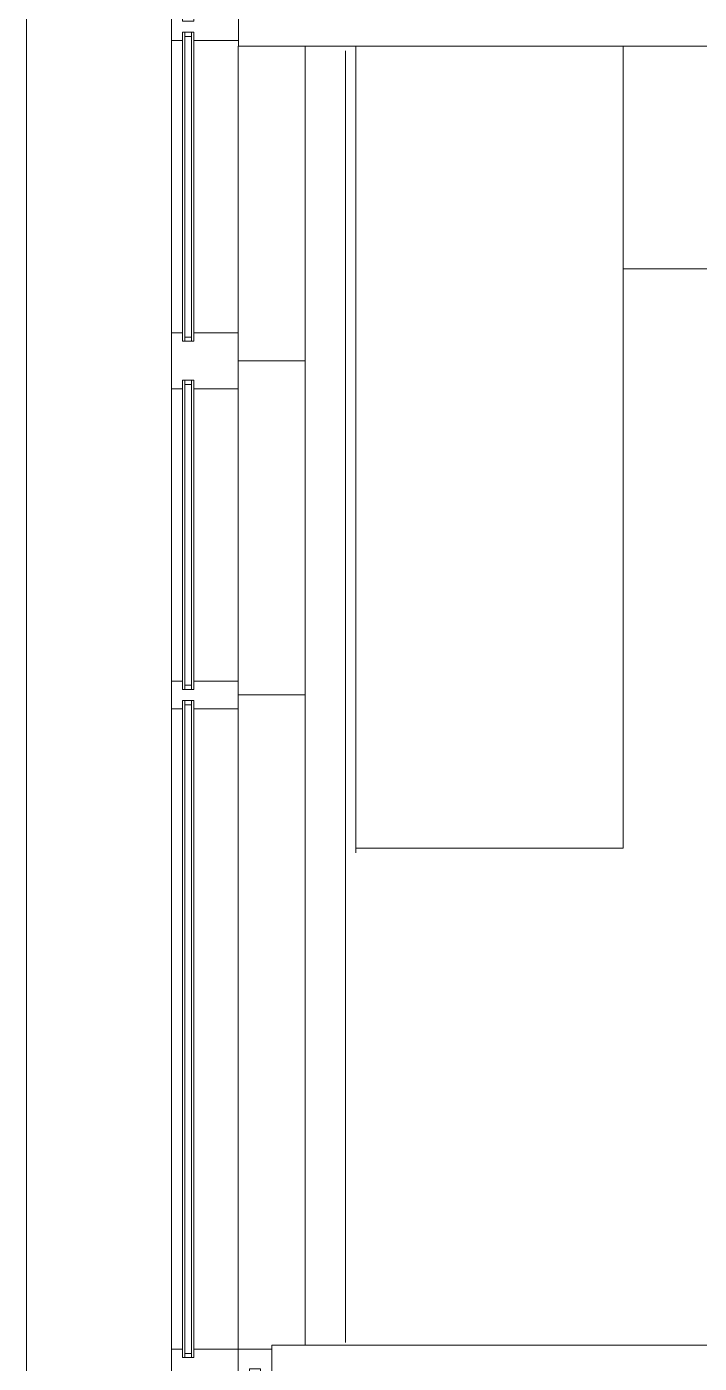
# Model space of a CAD drawing. Header units: inches. Extents: x 1 to 4637, y -664 to 702.
# Drawn here: x 1023 to 1083.4, y 437.4 to 557.4 of the extents above; entities that cross this region are included whole.
import ezdxf

# ---------------------------------------------------------------- set-up
doc = ezdxf.new("R2010")
doc.units = ezdxf.units.IN
doc.header["$MEASUREMENT"] = 0
for name, color, linetype, lineweight in [('A-WALL', 113, 'Continuous', 50), ('B-BASE', 7, 'Continuous', 9), ('I-FURN', 30, 'Continuous', 9), ('I-WALL', 2, 'Continuous', 9), ('NABCA_dwg', 8, 'Continuous', 9), ('NB-WIND-EXT', 7, 'Continuous', 9), ('NB-WIND-MULL', 7, 'Continuous', 9), ('NB-WIND-SILL', 7, 'Continuous', 9)]:
    doc.layers.add(name, color=color, linetype=linetype, lineweight=lineweight)

# ---------------------------------------------------------------- blocks, each defined once
blk = doc.blocks.new('Desk - Group 3 - No Side Chairs-V11-New Construction - Tel_Data_Elec Plan')
at = {"layer": 'I-FURN'}
for p, q in [((20, -48), (20, 0)), ((72, -48), (0, -48)), ((0, -48), (20, -48)), ((72, -72), (72, -48)), ((0, -72), (72, -72))]:
    blk.add_line(p, q, dxfattribs=at)
blk = doc.blocks.new('NABCA_dwg_MA-2900-8th-120718_dwg-2391440-New Construction - Test Fit Plan-2421454-New Construction - Tel_Data_Elec Plan')
at = {"layer": 'B-BASE', "flags": 128}
blk.add_lwpolyline([(-5935.21, -3896.6), (-5935.21, -3904.1), (-8374.21, -3904.1), (-8374.21, -2881.08), (-8378.21, -2881.08), (-8378.21, -2538.1), (-5818.21, -2538.1), (-5818.21, -2548.1)], dxfattribs=at)
at = {"layer": 'NB-WIND-EXT'}
for p, q in [((-8364.21, -2711.35), (-8364.21, -2683.6)), ((-8364.01, -2711.35), (-8364.01, -2683.6)), ((-8363.41, -2683.98), (-8364.01, -2683.98)), ((-8363.41, -2711.35), (-8363.41, -2683.6)), ((-8363.21, -2711.35), (-8363.21, -2683.6)), ((-8363.41, -2710.98), (-8364.01, -2710.98)), ((-8364.21, -2714.85), (-8364.21, -2742.6)), ((-8364.01, -2714.85), (-8364.01, -2742.6)), ((-8363.41, -2715.23), (-8364.01, -2715.23)), ((-8363.41, -2714.85), (-8363.41, -2742.6)), ((-8363.21, -2714.85), (-8363.21, -2742.6)), ((-8363.41, -2742.23), (-8364.01, -2742.23)), ((-8364.21, -2743.6), (-8364.21, -2801.85)), ((-8364.01, -2743.6), (-8364.01, -2802.6)), ((-8363.41, -2743.98), (-8364.01, -2743.98)), ((-8363.41, -2743.6), (-8363.41, -2802.6)), ((-8363.21, -2743.6), (-8363.21, -2801.85)), ((-8363.41, -2802.23), (-8364.01, -2802.23))]:
    blk.add_line(p, q, dxfattribs=at)
at = {"layer": 'NB-WIND-MULL', "flags": 128}
for points in [[(-8363.21, -2683.6), (-8364.21, -2683.6), (-8364.21, -2684.35), (-8365.21, -2684.35), (-8365.21, -2681.85), (-8364.21, -2681.85), (-8364.21, -2682.6), (-8363.21, -2682.6), (-8363.21, -2681.85), (-8359.21, -2681.85)], [(-8359.21, -2684.35), (-8363.21, -2684.35), (-8363.21, -2683.6)], [(-8359.21, -2741.85), (-8363.21, -2741.85), (-8363.21, -2742.6), (-8364.21, -2742.6), (-8364.21, -2741.85), (-8365.21, -2741.85), (-8365.21, -2744.35), (-8364.21, -2744.35), (-8364.21, -2743.6), (-8363.21, -2743.6), (-8363.21, -2744.35), (-8359.21, -2744.35)], [(-8356.21, -2801.85), (-8359.21, -2801.85), (-8359.21, -2804.35), (-8358.21, -2804.35), (-8358.21, -2803.6), (-8357.21, -2803.6), (-8357.21, -2804.35), (-8356.21, -2804.35)]]:
    blk.add_lwpolyline(points, dxfattribs=at)
for points in [[(-8363.21, -2714.85), (-8364.21, -2714.85), (-8364.21, -2715.6), (-8365.21, -2715.6), (-8365.21, -2710.6), (-8364.21, -2710.6), (-8364.21, -2711.35), (-8363.21, -2711.35), (-8363.21, -2710.6), (-8359.21, -2710.6), (-8359.21, -2715.6), (-8363.21, -2715.6)], [(-8363.21, -2743.6), (-8364.21, -2743.6), (-8364.21, -2744.35), (-8365.21, -2744.35), (-8365.21, -2741.85), (-8364.21, -2741.85), (-8364.21, -2742.6), (-8363.21, -2742.6), (-8363.21, -2741.85), (-8359.21, -2741.85), (-8359.21, -2744.35), (-8363.21, -2744.35)], [(-8365.21, -2801.85), (-8364.21, -2801.85), (-8364.21, -2802.6), (-8363.21, -2802.6), (-8363.21, -2801.85), (-8359.21, -2801.85), (-8359.21, -2804.35), (-8365.21, -2804.35)]]:
    blk.add_lwpolyline(points, close=True, dxfattribs=at)
at = {"layer": 'NB-WIND-SILL'}
for p, q in [((-8365.21, -2710.6), (-8365.21, -2684.35)), ((-8359.21, -2710.6), (-8359.21, -2684.85)), ((-8353.21, -2801.24), (-8353.21, -2685.26)), ((-8349.59, -2685.26), (-8349.59, -2801.24)), ((-8365.21, -2715.6), (-8365.21, -2741.85)), ((-8359.21, -2715.6), (-8359.21, -2801.85)), ((-8359.21, -2743.1), (-8353.21, -2743.1)), ((-8365.21, -2744.35), (-8365.21, -2801.85))]:
    blk.add_line(p, q, dxfattribs=at)
at = {"layer": 'NB-WIND-SILL', "flags": 128}
blk.add_lwpolyline([(-8359.21, -2713.1), (-8355.21, -2713.1), (-8359.21, -2713.1), (-8353.21, -2713.1)], dxfattribs=at)
blk = doc.blocks.new('NABCA_dwg-2391440-New Construction - Tel_Data_Elec Plan')
at = {"layer": 'A-WALL', "color": 250, "lineweight": 20}
for p, q in [((1749.27, 555.65), (1749.27, 555.23)), ((1749.27, 439.26), (1749.27, 439.01))]:
    blk.add_line(p, q, dxfattribs=at)
at = {"layer": 'I-FURN', "color": 7}
blk.add_line((1753.82, 483.65), (1753.82, 483.23), dxfattribs=at)
blk.add_blockref('NABCA_dwg_MA-2900-8th-120718_dwg-2391440-New Construction - Test Fit Plan-2421454-New Construction - Tel_Data_Elec Plan', (10102.48, 3240.5))

msp = doc.modelspace()

# ---------------------------------------------------------------- linework, layer by layer
at = {"layer": 'I-WALL', "color": 250, "lineweight": 20}
for p, q in [((1042.04, 559.15), (1042.04, 555.65)), ((1042.04, 555.65), (1195.29, 555.65)), ((1195.29, 439.01), (1045.04, 439.01)), ((1045.04, 439.01), (1045.04, 435.51))]:
    msp.add_line(p, q, dxfattribs=at)

# ---------------------------------------------------------------- block references
at = {"layer": 'I-FURN', "rotation": 269.9999999999997}
msp.add_blockref('Desk - Group 3 - No Side Chairs-V11-New Construction - Tel_Data_Elec Plan', (1124.59, 555.65), dxfattribs=at)
at = {"layer": 'NABCA_dwg', "color": 7}
msp.add_blockref('NABCA_dwg-2391440-New Construction - Tel_Data_Elec Plan', (-701.24, 0), dxfattribs=at)

doc.saveas('drawing.dxf')
